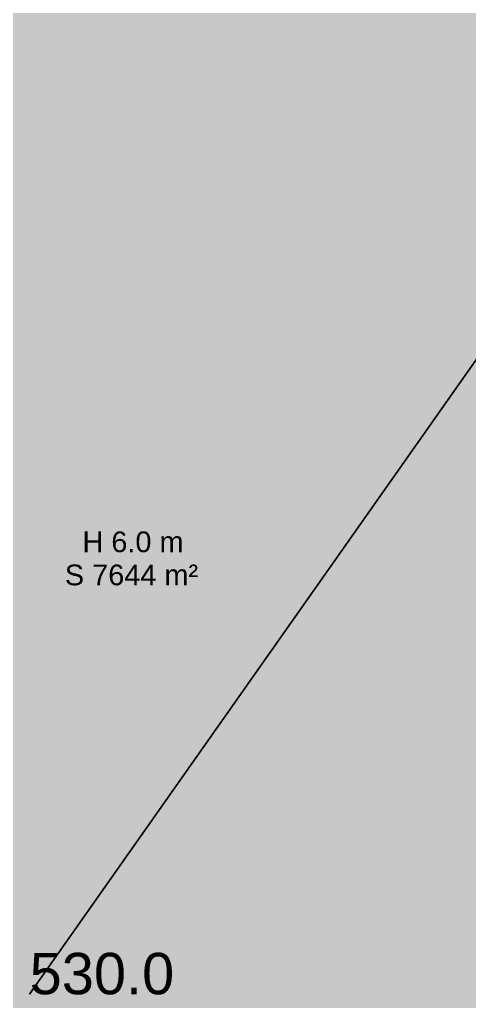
# Model space of a CAD drawing. Header units: metres. Extents: x 0 to 957, y 0 to 971.
# Drawn here: x 39.41 to 61.15, y 374.39 to 421.84 of the extents above; entities that cross this region are included whole.
import ezdxf

# ---------------------------------------------------------------- set-up
doc = ezdxf.new("R2010")
doc.units = ezdxf.units.M
doc.header["$MEASUREMENT"] = 0
for name, color, linetype, lineweight, true_color in [('TPX_BUILDING_AREAS_TEXT', 7, 'CONTINUOUS', 0, 0x000000), ('TPX_BUILDING_HEIGHTS_TEXT', 7, 'CONTINUOUS', 0, 0x000000), ('TPX_BUILDINGS_HATCH', 7, 'CONTINUOUS', 0, 0xf0f0f0), ('TPX_CONTOUR_LINES_5M', 7, 'CONTINUOUS', 0, 0x969696), ('TPX_CONTOUR_LINES_5M_TEXT', 7, 'CONTINUOUS', 0, 0x000000)]:
    doc.layers.add(name, color=color, linetype=linetype, lineweight=lineweight, true_color=true_color)
doc.styles.add('TPX_TEXTE', font='arial.ttf')

msp = doc.modelspace()

# ---------------------------------------------------------------- hatches: boundary and pattern name
at = {"layer": 'TPX_BUILDINGS_HATCH'}
msp.add_hatch(color=256, dxfattribs=at).paths.add_polyline_path([(27.674, 407.798), (26.44, 400.927), (31.245, 367.795), (33.565, 363.162), (38.92, 352.492), (46.266, 337.835), (69.992, 314.088), (97.807, 301.441), (117.326, 296.223), (134.296, 295.839), (152.026, 297.842), (166.024, 303.04), (180.57, 312.433), (188.407, 321.004), (183.979, 328.572), (171.87, 317.637), (165.877, 313.649), (155.265, 310.225), (143.629, 306.801), (130.24, 305.166), (116.122, 307.485), (97.197, 315.779), (80.672, 333.671), (73.017, 352.066), (67.43, 372.481), (63.166, 394.136), (62.856, 422.802), (64.514, 443.003), (70.17, 458.866), (75.611, 468.169), (81.756, 475.071), (91.62, 483.478), (106.601, 489.287), (121.062, 491.853), (131.872, 491.085), (145.727, 488.248), (160.072, 479.643), (166.55, 489.379), (154.993, 497.16), (142.894, 502.396), (129.393, 504.066), (115.421, 504.698), (102.953, 502.257), (88.18, 496.18), (70.301, 486.542), (59.333, 475.828), (48.357, 463.331), (36.38, 441.311), (32.346, 433.89), (29.919, 420.368), (27.674, 407.798)])

# ---------------------------------------------------------------- linework, layer by layer
at = {"layer": 'TPX_CONTOUR_LINES_5M', "elevation": 0.048}
msp.add_lwpolyline([(66.487, 412.526), (39.892, 374.734), (66.487, 412.526)], dxfattribs=at)

# ---------------------------------------------------------------- texts
at = {"layer": 'TPX_BUILDING_AREAS_TEXT', "style": 'TPX_TEXTE'}
msp.add_text('S 7644 m²', height=1, dxfattribs=at).set_placement((41.595, 394.503, 0.045))
at = {"layer": 'TPX_BUILDING_HEIGHTS_TEXT', "style": 'TPX_TEXTE'}
msp.add_text('H 6.0 m', height=1, dxfattribs=at).set_placement((42.445, 396.103, 0.045))
at = {"layer": 'TPX_CONTOUR_LINES_5M_TEXT', "style": 'TPX_TEXTE'}
msp.add_text('530.0', height=2, dxfattribs=at).set_placement((39.892, 374.734, 0.048))

doc.saveas('drawing.dxf')
